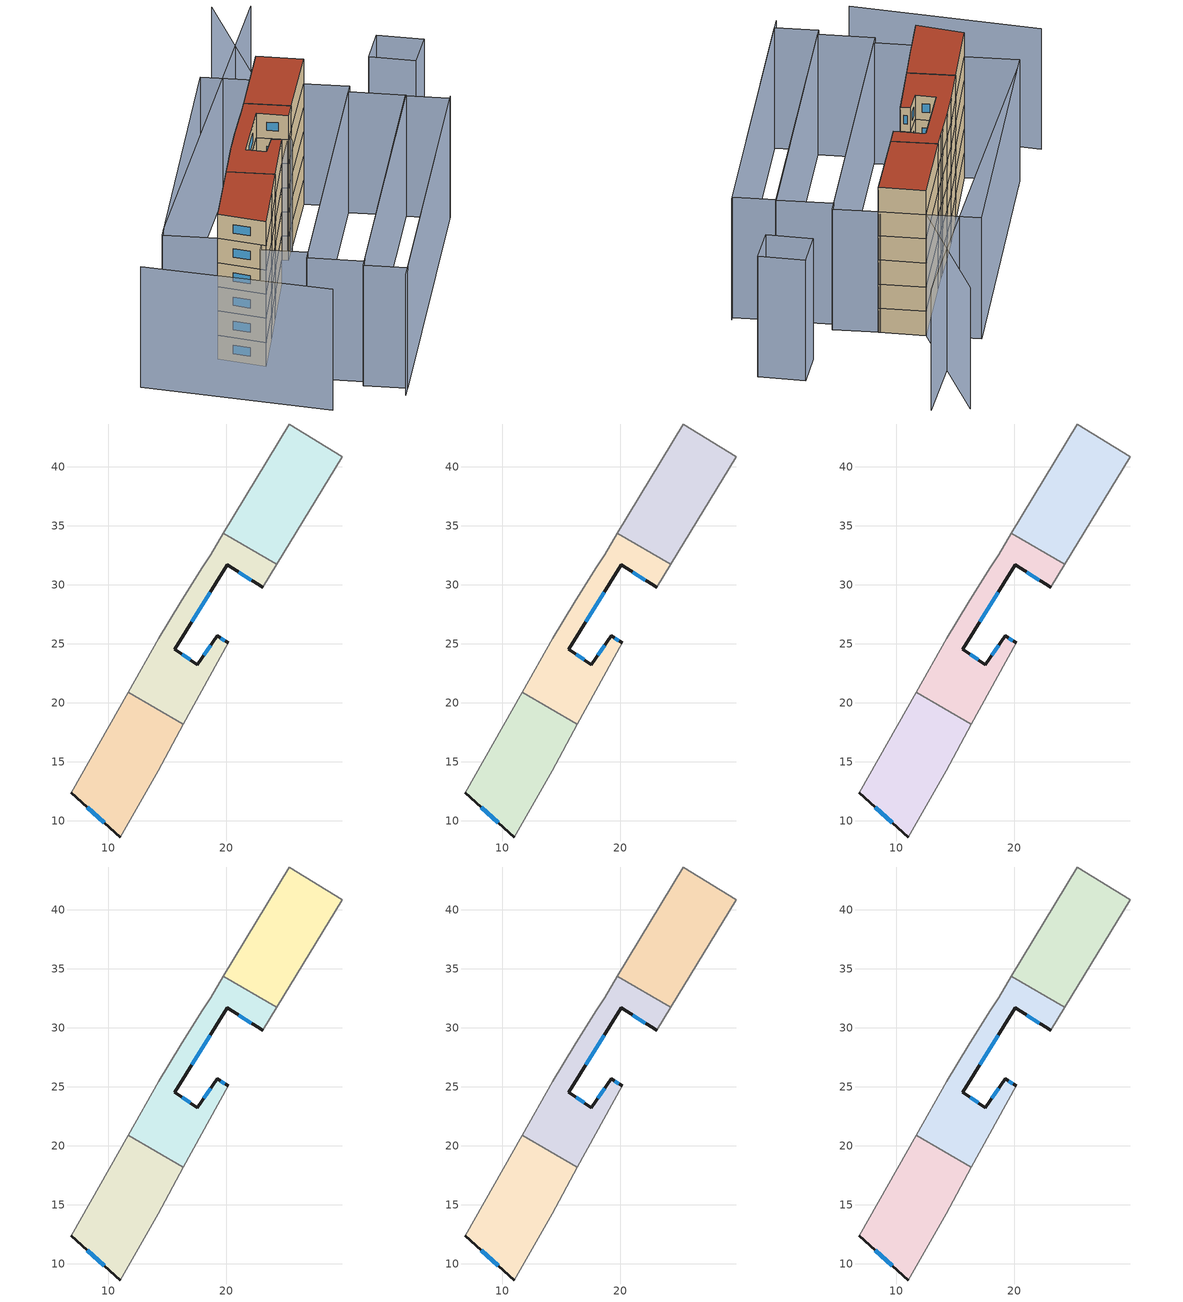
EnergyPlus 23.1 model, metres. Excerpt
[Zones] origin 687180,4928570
eb3096b76a577bc8_F0_dwelling_0
 floor ground (EU_floor_Construction): 29.84,40.83 24.31,31.72 19.77,34.36 25.35,43.62 z0
 wall adiabatic (EU_wall_Construction): 24.31,31.72 29.84,40.83 25.35,43.62 19.77,34.36 z0:3
 wall to eb3096b76a577bc8_F0_dwelling_1 (EU_wall_Construction): 19.77,34.36 24.31,31.72 z0:3
eb3096b76a577bc8_F0_dwelling_1
 floor ground (EU_floor_Construction): 24.31,31.72 23.12,29.77 20.08,31.69 15.66,24.54 17.57,23.23 19.23,25.67 20.18,25.07 16.38,18.16 11.71,20.88 14.3,25.47 16.11,28.49 17.95,31.41 18.68,32.55 19.77,34.36 z0
 wall outside (EU_wall_Construction): 20.18,25.07 19.23,25.67 17.57,23.23 15.66,24.54 20.08,31.69 23.12,29.77 z0:3
 wall adiabatic (EU_wall_Construction): 19.77,34.36 18.68,32.55 17.95,31.41 16.11,28.49 14.3,25.47 11.71,20.88 / 23.12,29.77 24.31,31.72 / 16.38,18.16 20.18,25.07 z0:3
 wall to eb3096b76a577bc8_F0_dwelling_2 (EU_wall_Construction): 11.71,20.88 16.38,18.16 z0:3
 window (EU_Window_Construction): 21.07,31.06 22.13,30.39 / 17.1,26.86 18.64,29.36 / 16.95,23.65 16.28,24.11 / 18.69,24.87 18.11,24.02 / 19.87,25.26 19.54,25.47 z0.98:2.02
eb3096b76a577bc8_F0_dwelling_2
 floor ground (EU_floor_Construction): 16.38,18.16 14.23,14.25 11.04,8.62 6.88,12.35 11.71,20.88 z0
 wall outside (EU_wall_Construction): 6.88,12.35 11.04,8.62 z0:3
 wall adiabatic (EU_wall_Construction): 11.71,20.88 6.88,12.35 / 11.04,8.62 14.23,14.25 16.38,18.16 z0:3
 window (EU_Window_Construction): 8.23,11.13 9.69,9.83 z0.98:2.02
eb3096b76a577bc8_F1_dwelling_0
 floor to eb3096b76a577bc8_F0_dwelling_0 (EU_floor_Construction): 29.84,40.83 24.31,31.72 19.77,34.36 25.35,43.62 z3
 wall adiabatic (EU_wall_Construction): 24.31,31.72 29.84,40.83 25.35,43.62 19.77,34.36 z3:6
 wall to eb3096b76a577bc8_F1_dwelling_1 (EU_wall_Construction): 19.77,34.36 24.31,31.72 z3:6
eb3096b76a577bc8_F1_dwelling_1
 floor to eb3096b76a577bc8_F0_dwelling_1 (EU_floor_Construction): 24.31,31.72 23.12,29.77 20.08,31.69 15.66,24.54 17.57,23.23 19.23,25.67 20.18,25.07 16.38,18.16 11.71,20.88 14.3,25.47 16.11,28.49 17.95,31.41 18.68,32.55 19.77,34.36 z3
 wall outside (EU_wall_Construction): 20.18,25.07 19.23,25.67 17.57,23.23 15.66,24.54 20.08,31.69 23.12,29.77 z3:6
 wall adiabatic (EU_wall_Construction): 19.77,34.36 18.68,32.55 17.95,31.41 16.11,28.49 14.3,25.47 11.71,20.88 / 23.12,29.77 24.31,31.72 / 16.38,18.16 20.18,25.07 z3:6
 wall to eb3096b76a577bc8_F1_dwelling_2 (EU_wall_Construction): 11.71,20.88 16.38,18.16 z3:6
 window (EU_Window_Construction): 21.07,31.06 22.13,30.39 / 17.1,26.86 18.64,29.36 / 16.95,23.65 16.28,24.11 / 18.69,24.87 18.11,24.02 / 19.87,25.26 19.54,25.47 z3.98:5.02
eb3096b76a577bc8_F1_dwelling_2
 floor to eb3096b76a577bc8_F0_dwelling_2 (EU_floor_Construction): 16.38,18.16 14.23,14.25 11.04,8.62 6.88,12.35 11.71,20.88 z3
 wall outside (EU_wall_Construction): 6.88,12.35 11.04,8.62 z3:6
 wall adiabatic (EU_wall_Construction): 11.71,20.88 6.88,12.35 / 11.04,8.62 14.23,14.25 16.38,18.16 z3:6
 window (EU_Window_Construction): 8.23,11.13 9.69,9.83 z3.98:5.02
eb3096b76a577bc8_F2_dwelling_0
 floor to eb3096b76a577bc8_F1_dwelling_0 (EU_floor_Construction): 29.84,40.83 24.31,31.72 19.77,34.36 25.35,43.62 z6
 wall adiabatic (EU_wall_Construction): 24.31,31.72 29.84,40.83 25.35,43.62 19.77,34.36 z6:9
 wall to eb3096b76a577bc8_F2_dwelling_1 (EU_wall_Construction): 19.77,34.36 24.31,31.72 z6:9
eb3096b76a577bc8_F2_dwelling_1
 floor to eb3096b76a577bc8_F1_dwelling_1 (EU_floor_Construction): 24.31,31.72 23.12,29.77 20.08,31.69 15.66,24.54 17.57,23.23 19.23,25.67 20.18,25.07 16.38,18.16 11.71,20.88 14.3,25.47 16.11,28.49 17.95,31.41 18.68,32.55 19.77,34.36 z6
 wall outside (EU_wall_Construction): 20.18,25.07 19.23,25.67 17.57,23.23 15.66,24.54 20.08,31.69 23.12,29.77 z6:9
 wall adiabatic (EU_wall_Construction): 19.77,34.36 18.68,32.55 17.95,31.41 16.11,28.49 14.3,25.47 11.71,20.88 / 23.12,29.77 24.31,31.72 / 16.38,18.16 20.18,25.07 z6:9
 wall to eb3096b76a577bc8_F2_dwelling_2 (EU_wall_Construction): 11.71,20.88 16.38,18.16 z6:9
 window (EU_Window_Construction): 21.07,31.06 22.13,30.39 / 17.1,26.86 18.64,29.36 / 16.95,23.65 16.28,24.11 / 18.69,24.87 18.11,24.02 / 19.87,25.26 19.54,25.47 z6.98:8.02
eb3096b76a577bc8_F2_dwelling_2
 floor to eb3096b76a577bc8_F1_dwelling_2 (EU_floor_Construction): 16.38,18.16 14.23,14.25 11.04,8.62 6.88,12.35 11.71,20.88 z6
 wall outside (EU_wall_Construction): 6.88,12.35 11.04,8.62 z6:9
 wall adiabatic (EU_wall_Construction): 11.71,20.88 6.88,12.35 / 11.04,8.62 14.23,14.25 16.38,18.16 z6:9
 window (EU_Window_Construction): 8.23,11.13 9.69,9.83 z6.98:8.02
eb3096b76a577bc8_F3_dwelling_0
 floor to eb3096b76a577bc8_F2_dwelling_0 (EU_floor_Construction): 29.84,40.83 24.31,31.72 19.77,34.36 25.35,43.62 z9
 wall adiabatic (EU_wall_Construction): 24.31,31.72 29.84,40.83 25.35,43.62 19.77,34.36 z9:12
 wall to eb3096b76a577bc8_F3_dwelling_1 (EU_wall_Construction): 19.77,34.36 24.31,31.72 z9:12
eb3096b76a577bc8_F3_dwelling_1
 floor to eb3096b76a577bc8_F2_dwelling_1 (EU_floor_Construction): 24.31,31.72 23.12,29.77 20.08,31.69 15.66,24.54 17.57,23.23 19.23,25.67 20.18,25.07 16.38,18.16 11.71,20.88 14.3,25.47 16.11,28.49 17.95,31.41 18.68,32.55 19.77,34.36 z9
 wall outside (EU_wall_Construction): 20.18,25.07 19.23,25.67 17.57,23.23 15.66,24.54 20.08,31.69 23.12,29.77 z9:12
 wall adiabatic (EU_wall_Construction): 19.77,34.36 18.68,32.55 17.95,31.41 16.11,28.49 14.3,25.47 11.71,20.88 / 23.12,29.77 24.31,31.72 / 16.38,18.16 20.18,25.07 z9:12
 wall to eb3096b76a577bc8_F3_dwelling_2 (EU_wall_Construction): 11.71,20.88 16.38,18.16 z9:12
 window (EU_Window_Construction): 21.07,31.06 22.13,30.39 / 17.1,26.86 18.64,29.36 / 16.95,23.65 16.28,24.11 / 18.69,24.87 18.11,24.02 / 19.87,25.26 19.54,25.47 z9.98:11.02
eb3096b76a577bc8_F3_dwelling_2
 floor to eb3096b76a577bc8_F2_dwelling_2 (EU_floor_Construction): 16.38,18.16 14.23,14.25 11.04,8.62 6.88,12.35 11.71,20.88 z9
 wall outside (EU_wall_Construction): 6.88,12.35 11.04,8.62 z9:12
 wall adiabatic (EU_wall_Construction): 11.71,20.88 6.88,12.35 / 11.04,8.62 14.23,14.25 16.38,18.16 z9:12
 window (EU_Window_Construction): 8.23,11.13 9.69,9.83 z9.98:11.02
eb3096b76a577bc8_F4_dwelling_0
 floor to eb3096b76a577bc8_F3_dwelling_0 (EU_floor_Construction): 29.84,40.83 24.31,31.72 19.77,34.36 25.35,43.62 z12
 wall adiabatic (EU_wall_Construction): 24.31,31.72 29.84,40.83 25.35,43.62 19.77,34.36 z12:15
 wall to eb3096b76a577bc8_F4_dwelling_1 (EU_wall_Construction): 19.77,34.36 24.31,31.72 z12:15
eb3096b76a577bc8_F4_dwelling_1
 floor to eb3096b76a577bc8_F3_dwelling_1 (EU_floor_Construction): 24.31,31.72 23.12,29.77 20.08,31.69 15.66,24.54 17.57,23.23 19.23,25.67 20.18,25.07 16.38,18.16 11.71,20.88 14.3,25.47 16.11,28.49 17.95,31.41 18.68,32.55 19.77,34.36 z12
 wall outside (EU_wall_Construction): 20.18,25.07 19.23,25.67 17.57,23.23 15.66,24.54 20.08,31.69 23.12,29.77 z12:15
 wall adiabatic (EU_wall_Construction): 19.77,34.36 18.68,32.55 17.95,31.41 16.11,28.49 14.3,25.47 11.71,20.88 / 23.12,29.77 24.31,31.72 / 16.38,18.16 20.18,25.07 z12:15
 wall to eb3096b76a577bc8_F4_dwelling_2 (EU_wall_Construction): 11.71,20.88 16.38,18.16 z12:15
 window (EU_Window_Construction): 21.07,31.06 22.13,30.39 / 17.1,26.86 18.64,29.36 / 16.95,23.65 16.28,24.11 / 18.69,24.87 18.11,24.02 / 19.87,25.26 19.54,25.47 z12.98:14.02
eb3096b76a577bc8_F4_dwelling_2
 floor to eb3096b76a577bc8_F3_dwelling_2 (EU_floor_Construction): 16.38,18.16 14.23,14.25 11.04,8.62 6.88,12.35 11.71,20.88 z12
 wall outside (EU_wall_Construction): 6.88,12.35 11.04,8.62 z12:15
 wall adiabatic (EU_wall_Construction): 11.71,20.88 6.88,12.35 / 11.04,8.62 14.23,14.25 16.38,18.16 z12:15
 window (EU_Window_Construction): 8.23,11.13 9.69,9.83 z12.98:14.02
eb3096b76a577bc8_F5_dwelling_0
 floor to eb3096b76a577bc8_F4_dwelling_0 (EU_floor_Construction): 29.84,40.83 24.31,31.72 19.77,34.36 25.35,43.62 z15
 wall adiabatic (EU_wall_Construction): 24.31,31.72 29.84,40.83 25.35,43.62 19.77,34.36 z15:18
 wall to eb3096b76a577bc8_F5_dwelling_1 (EU_wall_Construction): 19.77,34.36 24.31,31.72 z15:18
 roof outside (EU_roof_Construction): 24.31,31.72 29.84,40.83 25.35,43.62 19.77,34.36 z18
eb3096b76a577bc8_F5_dwelling_1
 floor to eb3096b76a577bc8_F4_dwelling_1 (EU_floor_Construction): 24.31,31.72 23.12,29.77 20.08,31.69 15.66,24.54 17.57,23.23 19.23,25.67 20.18,25.07 16.38,18.16 11.71,20.88 14.3,25.47 16.11,28.49 17.95,31.41 18.68,32.55 19.77,34.36 z15
 wall outside (EU_wall_Construction): 20.18,25.07 19.23,25.67 17.57,23.23 15.66,24.54 20.08,31.69 23.12,29.77 z15:18
 wall adiabatic (EU_wall_Construction): 19.77,34.36 18.68,32.55 17.95,31.41 16.11,28.49 14.3,25.47 11.71,20.88 / 23.12,29.77 24.31,31.72 / 16.38,18.16 20.18,25.07 z15:18
 wall to eb3096b76a577bc8_F5_dwelling_2 (EU_wall_Construction): 11.71,20.88 16.38,18.16 z15:18
 window (EU_Window_Construction): 21.07,31.06 22.13,30.39 / 17.1,26.86 18.64,29.36 / 16.95,23.65 16.28,24.11 / 18.69,24.87 18.11,24.02 / 19.87,25.26 19.54,25.47 z15.98:17.02
 roof outside (EU_roof_Construction): 16.38,18.16 20.18,25.07 19.23,25.67 17.57,23.23 15.66,24.54 20.08,31.69 23.12,29.77 24.31,31.72 19.77,34.36 18.68,32.55 17.95,31.41 16.11,28.49 14.3,25.47 11.71,20.88 z18
eb3096b76a577bc8_F5_dwelling_2
 floor to eb3096b76a577bc8_F4_dwelling_2 (EU_floor_Construction): 16.38,18.16 14.23,14.25 11.04,8.62 6.88,12.35 11.71,20.88 z15
 wall outside (EU_wall_Construction): 6.88,12.35 11.04,8.62 z15:18
 wall adiabatic (EU_wall_Construction): 11.71,20.88 6.88,12.35 / 11.04,8.62 14.23,14.25 16.38,18.16 z15:18
 window (EU_Window_Construction): 8.23,11.13 9.69,9.83 z15.98:17.02
 roof outside (EU_roof_Construction): 11.04,8.62 14.23,14.25 16.38,18.16 11.71,20.88 6.88,12.35 z18
shading: -3.38,9.86 13.66,-3.36 / 22.32,-3.55 43.29,31.74 / 31.78,59.36 2.26,16.48 / 23.38,29.41 27.74,60.81 / 43.06,31.35 23.13,-2.18 / 23.13,-2.18 18.95,0.3 / 18.95,0.3 38.88,33.83 / 38.88,33.83 43.06,31.35 / 38.99,33.87 19.44,1.12 / 19.44,1.12 13.97,4.38 / 13.97,4.38 33.52,37.13 / 33.52,37.13 38.99,33.87 / 34.18,38.24 14.62,5.41 / 14.62,5.41 10.08,8.12 / 10.08,8.12 29.64,40.94 / 29.64,40.94 34.18,38.24 / 25.36,43.62 6.88,12.35 / 6.88,12.35 1.65,15.44 / 1.65,15.44 20.12,46.72 / 20.12,46.72 25.36,43.62 / 41.57,47.71 45.97,44.76 / 45.97,44.76 43.2,40.63 / 43.2,40.63 38.8,43.59 / 38.8,43.59 41.57,47.71 z0:15
[Building]
EU S2 Campaign: North Axis=0; Terrain=City; Solar Distribution=FullExterior
[Site:Location]
Bologna: Latitude=44.5; Longitude=11.25; Time Zone=1; Elevation=37
[SizingPeriod:WeatherFileDays]
AnnualSizingPeriod: Begin Month=1; Begin Day of Month=1; End Month=12; End Day of Month=31; Day of Week for Start Day=Monday; Use Weather File Daylight Saving Period=No; Use Weather File Rain and Snow Indicators=No
[MATERIAL]
EU_InternalMass_Material: Roughness=MediumRough; Thickness=0.1; Conductivity=1; Density=1800; Specific Heat=900; Thermal Absorptance=0.9; Solar Absorptance=0.7; Visible Absorptance=0.7
[MATERIAL:NOMASS] Roughness=MediumRough; Thermal Absorptance=0.9; Solar Absorptance=0.7; Visible Absorptance=0.7
Name | Thermal Resistance
EU_wall_NoMass | 0.905828
EU_roof_NoMass | 0.37593
EU_floor_NoMass | 0.67114
[WINDOWMATERIAL:SIMPLEGLAZINGSYSTEM]
EU_Window_SimpleGlazing: UFactor=4.52486; Solar Heat Gain Coefficient=0.85; Visible Transmittance=0.85
[CONSTRUCTION]
EU_wall_Construction: EU_wall_NoMass
EU_roof_Construction: EU_roof_NoMass
EU_floor_Construction: EU_floor_NoMass
EU_Window_Construction: EU_Window_SimpleGlazing
EU_InternalMass_Construction: EU_InternalMass_Material
[ZONE] Type=1; Multiplier=1; Ceiling Height=autocalculate; Floor Area=autocalculate; Part of Total Floor Area=Yes
Name | Volume
eb3096b76a577bc8_F0_dwelling_0 | 169.546
eb3096b76a577bc8_F1_dwelling_0; eb3096b76a577bc8_F2_dwelling_0; eb3096b76a577bc8_F3_dwelling_0; eb3096b76a577bc8_F4_dwelling_0; eb3096b76a577bc8_F5_dwelling_0 | 169.548
eb3096b76a577bc8_F0_dwelling_1; eb3096b76a577bc8_F1_dwelling_1; eb3096b76a577bc8_F2_dwelling_1; eb3096b76a577bc8_F3_dwelling_1; eb3096b76a577bc8_F4_dwelling_1; eb3096b76a577bc8_F5_dwelling_1 | 169.547
eb3096b76a577bc8_F0_dwelling_2; eb3096b76a577bc8_F1_dwelling_2; eb3096b76a577bc8_F2_dwelling_2; eb3096b76a577bc8_F3_dwelling_2; eb3096b76a577bc8_F4_dwelling_2; eb3096b76a577bc8_F5_dwelling_2 | 169.553
[INTERNALMASS] Construction=EU_InternalMass_Construction
Name | Zone or ZoneList | Surface Area
eb3096b76a577bc8_F0_dwelling_0_EU_InternalMass | eb3096b76a577bc8_F0_dwelling_0 | 56.5157
eb3096b76a577bc8_F0_dwelling_1_EU_InternalMass | eb3096b76a577bc8_F0_dwelling_1 | 56.5153
eb3096b76a577bc8_F0_dwelling_2_EU_InternalMass | eb3096b76a577bc8_F0_dwelling_2 | 56.5179
eb3096b76a577bc8_F1_dwelling_0_EU_InternalMass | eb3096b76a577bc8_F1_dwelling_0 | 56.5157
eb3096b76a577bc8_F1_dwelling_1_EU_InternalMass | eb3096b76a577bc8_F1_dwelling_1 | 56.5153
eb3096b76a577bc8_F1_dwelling_2_EU_InternalMass | eb3096b76a577bc8_F1_dwelling_2 | 56.5179
eb3096b76a577bc8_F2_dwelling_0_EU_InternalMass | eb3096b76a577bc8_F2_dwelling_0 | 56.5157
eb3096b76a577bc8_F2_dwelling_1_EU_InternalMass | eb3096b76a577bc8_F2_dwelling_1 | 56.5153
eb3096b76a577bc8_F2_dwelling_2_EU_InternalMass | eb3096b76a577bc8_F2_dwelling_2 | 56.5179
eb3096b76a577bc8_F3_dwelling_0_EU_InternalMass | eb3096b76a577bc8_F3_dwelling_0 | 56.5157
eb3096b76a577bc8_F3_dwelling_1_EU_InternalMass | eb3096b76a577bc8_F3_dwelling_1 | 56.5153
eb3096b76a577bc8_F3_dwelling_2_EU_InternalMass | eb3096b76a577bc8_F3_dwelling_2 | 56.5179
eb3096b76a577bc8_F4_dwelling_0_EU_InternalMass | eb3096b76a577bc8_F4_dwelling_0 | 56.5157
eb3096b76a577bc8_F4_dwelling_1_EU_InternalMass | eb3096b76a577bc8_F4_dwelling_1 | 56.5153
eb3096b76a577bc8_F4_dwelling_2_EU_InternalMass | eb3096b76a577bc8_F4_dwelling_2 | 56.5179
eb3096b76a577bc8_F5_dwelling_0_EU_InternalMass | eb3096b76a577bc8_F5_dwelling_0 | 56.5157
eb3096b76a577bc8_F5_dwelling_1_EU_InternalMass | eb3096b76a577bc8_F5_dwelling_1 | 56.5153
eb3096b76a577bc8_F5_dwelling_2_EU_InternalMass | eb3096b76a577bc8_F5_dwelling_2 | 56.5179
[OTHEREQUIPMENT] Fuel Type=Electricity; Design Level Calculation Method=Watts/Area; Power per Zone Floor Area=1; Fraction Latent=0; Fraction Radiant=0; Fraction Lost=0; Carbon Dioxide Generation Rate=0; EndUse Subcategory=EU_Step8_InternalGains
Name | Zone or ZoneList or Space or SpaceList | Schedule
EU_Step8_InternalGain_eb3096b76a577bc8_F0_dwelling_0_f000 | eb3096b76a577bc8_F0_dwelling_0 | EU_Step8_GainSchedule_eb3096b76a577bc8_F0_dwelling_0_f000
EU_Step8_InternalGain_eb3096b76a577bc8_F0_dwelling_1_f000 | eb3096b76a577bc8_F0_dwelling_1 | EU_Step8_GainSchedule_eb3096b76a577bc8_F0_dwelling_1_f000
EU_Step8_InternalGain_eb3096b76a577bc8_F0_dwelling_2_f000 | eb3096b76a577bc8_F0_dwelling_2 | EU_Step8_GainSchedule_eb3096b76a577bc8_F0_dwelling_2_f000
EU_Step8_InternalGain_eb3096b76a577bc8_F1_dwelling_0_f000 | eb3096b76a577bc8_F1_dwelling_0 | EU_Step8_GainSchedule_eb3096b76a577bc8_F1_dwelling_0_f000
EU_Step8_InternalGain_eb3096b76a577bc8_F1_dwelling_1_f000 | eb3096b76a577bc8_F1_dwelling_1 | EU_Step8_GainSchedule_eb3096b76a577bc8_F1_dwelling_1_f000
EU_Step8_InternalGain_eb3096b76a577bc8_F1_dwelling_2_f000 | eb3096b76a577bc8_F1_dwelling_2 | EU_Step8_GainSchedule_eb3096b76a577bc8_F1_dwelling_2_f000
EU_Step8_InternalGain_eb3096b76a577bc8_F2_dwelling_0_f000 | eb3096b76a577bc8_F2_dwelling_0 | EU_Step8_GainSchedule_eb3096b76a577bc8_F2_dwelling_0_f000
EU_Step8_InternalGain_eb3096b76a577bc8_F2_dwelling_1_f000 | eb3096b76a577bc8_F2_dwelling_1 | EU_Step8_GainSchedule_eb3096b76a577bc8_F2_dwelling_1_f000
EU_Step8_InternalGain_eb3096b76a577bc8_F2_dwelling_2_f000 | eb3096b76a577bc8_F2_dwelling_2 | EU_Step8_GainSchedule_eb3096b76a577bc8_F2_dwelling_2_f000
EU_Step8_InternalGain_eb3096b76a577bc8_F3_dwelling_0_f000 | eb3096b76a577bc8_F3_dwelling_0 | EU_Step8_GainSchedule_eb3096b76a577bc8_F3_dwelling_0_f000
EU_Step8_InternalGain_eb3096b76a577bc8_F3_dwelling_1_f000 | eb3096b76a577bc8_F3_dwelling_1 | EU_Step8_GainSchedule_eb3096b76a577bc8_F3_dwelling_1_f000
EU_Step8_InternalGain_eb3096b76a577bc8_F3_dwelling_2_f000 | eb3096b76a577bc8_F3_dwelling_2 | EU_Step8_GainSchedule_eb3096b76a577bc8_F3_dwelling_2_f000
EU_Step8_InternalGain_eb3096b76a577bc8_F4_dwelling_0_f000 | eb3096b76a577bc8_F4_dwelling_0 | EU_Step8_GainSchedule_eb3096b76a577bc8_F4_dwelling_0_f000
EU_Step8_InternalGain_eb3096b76a577bc8_F4_dwelling_1_f000 | eb3096b76a577bc8_F4_dwelling_1 | EU_Step8_GainSchedule_eb3096b76a577bc8_F4_dwelling_1_f000
EU_Step8_InternalGain_eb3096b76a577bc8_F4_dwelling_2_f000 | eb3096b76a577bc8_F4_dwelling_2 | EU_Step8_GainSchedule_eb3096b76a577bc8_F4_dwelling_2_f000
EU_Step8_InternalGain_eb3096b76a577bc8_F5_dwelling_0_f000 | eb3096b76a577bc8_F5_dwelling_0 | EU_Step8_GainSchedule_eb3096b76a577bc8_F5_dwelling_0_f000
EU_Step8_InternalGain_eb3096b76a577bc8_F5_dwelling_1_f000 | eb3096b76a577bc8_F5_dwelling_1 | EU_Step8_GainSchedule_eb3096b76a577bc8_F5_dwelling_1_f000
EU_Step8_InternalGain_eb3096b76a577bc8_F5_dwelling_2_f000 | eb3096b76a577bc8_F5_dwelling_2 | EU_Step8_GainSchedule_eb3096b76a577bc8_F5_dwelling_2_f000
[ZONEVENTILATION:DESIGNFLOWRATE] Schedule=EU_AlwaysOn; Design Flow Rate Calculation Method=AirChanges/Hour; Air Changes per Hour=0.73129; Ventilation Type=Natural; Fan Pressure Rise=0; Fan Total Efficiency=1; Constant Term Coefficient=1; Temperature Term Coefficient=0; Velocity Term Coefficient=0; Velocity Squared Term Coefficient=0; Minimum Indoor Temperature=-100; Maximum Indoor Temperature=100; Delta Temperature=-100; Minimum Outdoor Temperature=-100; Maximum Outdoor Temperature=100; Maximum Wind Speed=40
Name | Zone or ZoneList or Space or SpaceList
EU_ConstantAir_eb3096b76a577bc8_F0_dwelling_0 | eb3096b76a577bc8_F0_dwelling_0
EU_ConstantAir_eb3096b76a577bc8_F0_dwelling_1 | eb3096b76a577bc8_F0_dwelling_1
EU_ConstantAir_eb3096b76a577bc8_F0_dwelling_2 | eb3096b76a577bc8_F0_dwelling_2
EU_ConstantAir_eb3096b76a577bc8_F1_dwelling_0 | eb3096b76a577bc8_F1_dwelling_0
EU_ConstantAir_eb3096b76a577bc8_F1_dwelling_1 | eb3096b76a577bc8_F1_dwelling_1
EU_ConstantAir_eb3096b76a577bc8_F1_dwelling_2 | eb3096b76a577bc8_F1_dwelling_2
EU_ConstantAir_eb3096b76a577bc8_F2_dwelling_0 | eb3096b76a577bc8_F2_dwelling_0
EU_ConstantAir_eb3096b76a577bc8_F2_dwelling_1 | eb3096b76a577bc8_F2_dwelling_1
EU_ConstantAir_eb3096b76a577bc8_F2_dwelling_2 | eb3096b76a577bc8_F2_dwelling_2
EU_ConstantAir_eb3096b76a577bc8_F3_dwelling_0 | eb3096b76a577bc8_F3_dwelling_0
EU_ConstantAir_eb3096b76a577bc8_F3_dwelling_1 | eb3096b76a577bc8_F3_dwelling_1
EU_ConstantAir_eb3096b76a577bc8_F3_dwelling_2 | eb3096b76a577bc8_F3_dwelling_2
EU_ConstantAir_eb3096b76a577bc8_F4_dwelling_0 | eb3096b76a577bc8_F4_dwelling_0
EU_ConstantAir_eb3096b76a577bc8_F4_dwelling_1 | eb3096b76a577bc8_F4_dwelling_1
EU_ConstantAir_eb3096b76a577bc8_F4_dwelling_2 | eb3096b76a577bc8_F4_dwelling_2
EU_ConstantAir_eb3096b76a577bc8_F5_dwelling_0 | eb3096b76a577bc8_F5_dwelling_0
EU_ConstantAir_eb3096b76a577bc8_F5_dwelling_1 | eb3096b76a577bc8_F5_dwelling_1
EU_ConstantAir_eb3096b76a577bc8_F5_dwelling_2 | eb3096b76a577bc8_F5_dwelling_2
[HVACTEMPLATE:THERMOSTAT] Constant Heating Setpoint=20; Constant Cooling Setpoint=50
EU_HeatOnly_eb3096b76a577bc8_F0_dwelling_0; EU_HeatOnly_eb3096b76a577bc8_F0_dwelling_1; EU_HeatOnly_eb3096b76a577bc8_F0_dwelling_2; EU_HeatOnly_eb3096b76a577bc8_F1_dwelling_0; EU_HeatOnly_eb3096b76a577bc8_F1_dwelling_1; EU_HeatOnly_eb3096b76a577bc8_F1_dwelling_2; EU_HeatOnly_eb3096b76a577bc8_F2_dwelling_0; EU_HeatOnly_eb3096b76a577bc8_F2_dwelling_1; EU_HeatOnly_eb3096b76a577bc8_F2_dwelling_2; EU_HeatOnly_eb3096b76a577bc8_F3_dwelling_0; EU_HeatOnly_eb3096b76a577bc8_F3_dwelling_1; EU_HeatOnly_eb3096b76a577bc8_F3_dwelling_2; EU_HeatOnly_eb3096b76a577bc8_F4_dwelling_0; EU_HeatOnly_eb3096b76a577bc8_F4_dwelling_1; EU_HeatOnly_eb3096b76a577bc8_F4_dwelling_2; EU_HeatOnly_eb3096b76a577bc8_F5_dwelling_0; EU_HeatOnly_eb3096b76a577bc8_F5_dwelling_1; EU_HeatOnly_eb3096b76a577bc8_F5_dwelling_2
[HVACTEMPLATE:ZONE:IDEALLOADSAIRSYSTEM] System Availability Schedule=EU_AlwaysOn; Maximum Heating Supply Air Temperature=50; Minimum Cooling Supply Air Temperature=13; Maximum Heating Supply Air Humidity Ratio=0.0156; Minimum Cooling Supply Air Humidity Ratio=0.0077; Heating Limit=NoLimit; Cooling Limit=NoLimit; Heating Availability Schedule=EU_AlwaysOn; Cooling Availability Schedule=EU_CoolingOff; Dehumidification Control Type=ConstantSensibleHeatRatio; Cooling Sensible Heat Ratio=0.7; Dehumidification Setpoint=60; Humidification Control Type=None; Humidification Setpoint=30; Outdoor Air Method=None; Outdoor Air Flow Rate per Person=0.00944; Outdoor Air Flow Rate per Zone Floor Area=0; Outdoor Air Flow Rate per Zone=0; Demand Controlled Ventilation Type=None; Outdoor Air Economizer Type=NoEconomizer; Heat Recovery Type=None; Sensible Heat Recovery Effectiveness=0.7; Latent Heat Recovery Effectiveness=0.65
Name | Template Thermostat
eb3096b76a577bc8_F0_dwelling_0 | EU_HeatOnly_eb3096b76a577bc8_F0_dwelling_0
eb3096b76a577bc8_F0_dwelling_1 | EU_HeatOnly_eb3096b76a577bc8_F0_dwelling_1
eb3096b76a577bc8_F0_dwelling_2 | EU_HeatOnly_eb3096b76a577bc8_F0_dwelling_2
eb3096b76a577bc8_F1_dwelling_0 | EU_HeatOnly_eb3096b76a577bc8_F1_dwelling_0
eb3096b76a577bc8_F1_dwelling_1 | EU_HeatOnly_eb3096b76a577bc8_F1_dwelling_1
eb3096b76a577bc8_F1_dwelling_2 | EU_HeatOnly_eb3096b76a577bc8_F1_dwelling_2
eb3096b76a577bc8_F2_dwelling_0 | EU_HeatOnly_eb3096b76a577bc8_F2_dwelling_0
eb3096b76a577bc8_F2_dwelling_1 | EU_HeatOnly_eb3096b76a577bc8_F2_dwelling_1
eb3096b76a577bc8_F2_dwelling_2 | EU_HeatOnly_eb3096b76a577bc8_F2_dwelling_2
eb3096b76a577bc8_F3_dwelling_0 | EU_HeatOnly_eb3096b76a577bc8_F3_dwelling_0
eb3096b76a577bc8_F3_dwelling_1 | EU_HeatOnly_eb3096b76a577bc8_F3_dwelling_1
eb3096b76a577bc8_F3_dwelling_2 | EU_HeatOnly_eb3096b76a577bc8_F3_dwelling_2
eb3096b76a577bc8_F4_dwelling_0 | EU_HeatOnly_eb3096b76a577bc8_F4_dwelling_0
eb3096b76a577bc8_F4_dwelling_1 | EU_HeatOnly_eb3096b76a577bc8_F4_dwelling_1
eb3096b76a577bc8_F4_dwelling_2 | EU_HeatOnly_eb3096b76a577bc8_F4_dwelling_2
eb3096b76a577bc8_F5_dwelling_0 | EU_HeatOnly_eb3096b76a577bc8_F5_dwelling_0
eb3096b76a577bc8_F5_dwelling_1 | EU_HeatOnly_eb3096b76a577bc8_F5_dwelling_1
eb3096b76a577bc8_F5_dwelling_2 | EU_HeatOnly_eb3096b76a577bc8_F5_dwelling_2
[SIZING:ZONE] Zone Cooling Design Supply Air Temperature Input Method=SupplyAirTemperature; Zone Cooling Design Supply Air Temperature=13; Zone Heating Design Supply Air Temperature Input Method=SupplyAirTemperature; Zone Heating Design Supply Air Temperature=50; Zone Cooling Design Supply Air Humidity Ratio=0.008; Zone Heating Design Supply Air Humidity Ratio=0.008; Cooling Design Air Flow Method=DesignDay; Cooling Design Air Flow Rate=0; Cooling Minimum Air Flow per Zone Floor Area=0.000762; Cooling Minimum Air Flow=0; Cooling Minimum Air Flow Fraction=0.2; Heating Design Air Flow Method=DesignDay; Heating Design Air Flow Rate=0; Heating Maximum Air Flow per Zone Floor Area=0.002032; Heating Maximum Air Flow=0.141576; Heating Maximum Air Flow Fraction=0.3; Account for Dedicated Outdoor Air System=No; Dedicated Outdoor Air System Control Strategy=NeutralSupplyAir; Dedicated Outdoor Air Low Setpoint Temperature for Design=autosize; Dedicated Outdoor Air High Setpoint Temperature for Design=autosize; Zone Load Sizing Method=Sensible Load Only No Latent Load; Zone Latent Cooling Design Supply Air Humidity Ratio Input Method=HumidityRatioDifference; Zone Cooling Design Supply Air Humidity Ratio Difference=0.005; Zone Latent Heating Design Supply Air Humidity Ratio Input Method=HumidityRatioDifference; Zone Humidification Design Supply Air Humidity Ratio Difference=0.005
eb3096b76a577bc8_F0_dwelling_0; eb3096b76a577bc8_F0_dwelling_1; eb3096b76a577bc8_F0_dwelling_2; eb3096b76a577bc8_F1_dwelling_0; eb3096b76a577bc8_F1_dwelling_1; eb3096b76a577bc8_F1_dwelling_2; eb3096b76a577bc8_F2_dwelling_0; eb3096b76a577bc8_F2_dwelling_1; eb3096b76a577bc8_F2_dwelling_2; eb3096b76a577bc8_F3_dwelling_0; eb3096b76a577bc8_F3_dwelling_1; eb3096b76a577bc8_F3_dwelling_2; eb3096b76a577bc8_F4_dwelling_0; eb3096b76a577bc8_F4_dwelling_1; eb3096b76a577bc8_F4_dwelling_2; eb3096b76a577bc8_F5_dwelling_0; eb3096b76a577bc8_F5_dwelling_1; eb3096b76a577bc8_F5_dwelling_2
[SCHEDULE:CONSTANT]
Name | Hourly Value
EU_AlwaysOn | 1
EU_CoolingOff | 0
[SCHEDULE:FILE] Column Number=1; Rows to Skip at Top=0; Number of Hours of Data=8760; Column Separator=Comma; Interpolate to Timestep=No; Minutes per Item=60; Adjust Schedule for Daylight Savings=Yes
Name | File
EU_Step8_GainSchedule_eb3096b76a577bc8_F0_dwelling_0_f000 | ../../schedules/eb3096b76a577bc8/eb3096b76a577bc8_F0_dwelling_0_f000_gain.csv
EU_Step8_GainSchedule_eb3096b76a577bc8_F0_dwelling_1_f000 | ../../schedules/eb3096b76a577bc8/eb3096b76a577bc8_F0_dwelling_1_f000_gain.csv
EU_Step8_GainSchedule_eb3096b76a577bc8_F0_dwelling_2_f000 | ../../schedules/eb3096b76a577bc8/eb3096b76a577bc8_F0_dwelling_2_f000_gain.csv
EU_Step8_GainSchedule_eb3096b76a577bc8_F1_dwelling_0_f000 | ../../schedules/eb3096b76a577bc8/eb3096b76a577bc8_F1_dwelling_0_f000_gain.csv
EU_Step8_GainSchedule_eb3096b76a577bc8_F1_dwelling_1_f000 | ../../schedules/eb3096b76a577bc8/eb3096b76a577bc8_F1_dwelling_1_f000_gain.csv
EU_Step8_GainSchedule_eb3096b76a577bc8_F1_dwelling_2_f000 | ../../schedules/eb3096b76a577bc8/eb3096b76a577bc8_F1_dwelling_2_f000_gain.csv
EU_Step8_GainSchedule_eb3096b76a577bc8_F2_dwelling_0_f000 | ../../schedules/eb3096b76a577bc8/eb3096b76a577bc8_F2_dwelling_0_f000_gain.csv
EU_Step8_GainSchedule_eb3096b76a577bc8_F2_dwelling_1_f000 | ../../schedules/eb3096b76a577bc8/eb3096b76a577bc8_F2_dwelling_1_f000_gain.csv
EU_Step8_GainSchedule_eb3096b76a577bc8_F2_dwelling_2_f000 | ../../schedules/eb3096b76a577bc8/eb3096b76a577bc8_F2_dwelling_2_f000_gain.csv
EU_Step8_GainSchedule_eb3096b76a577bc8_F3_dwelling_0_f000 | ../../schedules/eb3096b76a577bc8/eb3096b76a577bc8_F3_dwelling_0_f000_gain.csv
EU_Step8_GainSchedule_eb3096b76a577bc8_F3_dwelling_1_f000 | ../../schedules/eb3096b76a577bc8/eb3096b76a577bc8_F3_dwelling_1_f000_gain.csv
EU_Step8_GainSchedule_eb3096b76a577bc8_F3_dwelling_2_f000 | ../../schedules/eb3096b76a577bc8/eb3096b76a577bc8_F3_dwelling_2_f000_gain.csv
EU_Step8_GainSchedule_eb3096b76a577bc8_F4_dwelling_0_f000 | ../../schedules/eb3096b76a577bc8/eb3096b76a577bc8_F4_dwelling_0_f000_gain.csv
EU_Step8_GainSchedule_eb3096b76a577bc8_F4_dwelling_1_f000 | ../../schedules/eb3096b76a577bc8/eb3096b76a577bc8_F4_dwelling_1_f000_gain.csv
EU_Step8_GainSchedule_eb3096b76a577bc8_F4_dwelling_2_f000 | ../../schedules/eb3096b76a577bc8/eb3096b76a577bc8_F4_dwelling_2_f000_gain.csv
EU_Step8_GainSchedule_eb3096b76a577bc8_F5_dwelling_0_f000 | ../../schedules/eb3096b76a577bc8/eb3096b76a577bc8_F5_dwelling_0_f000_gain.csv
EU_Step8_GainSchedule_eb3096b76a577bc8_F5_dwelling_1_f000 | ../../schedules/eb3096b76a577bc8/eb3096b76a577bc8_F5_dwelling_1_f000_gain.csv
EU_Step8_GainSchedule_eb3096b76a577bc8_F5_dwelling_2_f000 | ../../schedules/eb3096b76a577bc8/eb3096b76a577bc8_F5_dwelling_2_f000_gain.csv
